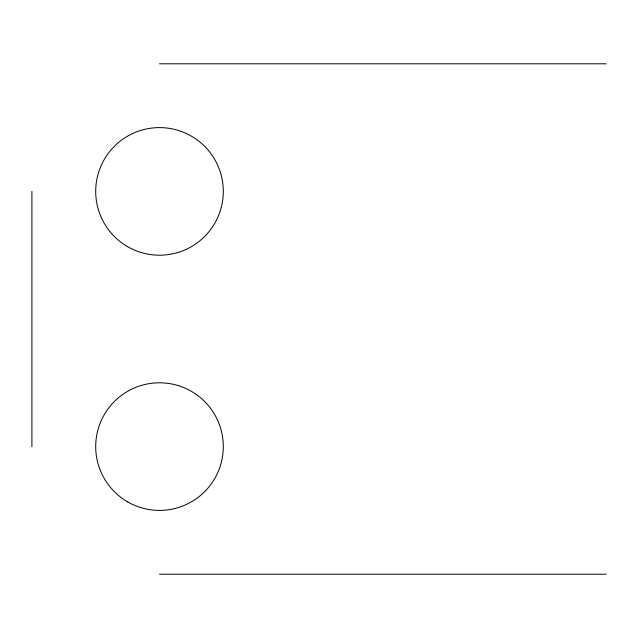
<?xml version="1.0" encoding="UTF-8"?>
<svg xmlns="http://www.w3.org/2000/svg" width="638" height="638" viewBox="0 0 638 638"><rect width="100%" height="100%" fill="white"/><g stroke="black" fill="none" stroke-linecap="round" stroke-linejoin="round"><path stroke-width="0.96" d="M159.5 63.8L606.1 63.8M159.5 574.2L606.1 574.2M31.9 191.4L31.9 446.6M127.6 246.651A63.8 63.8 0 0 0 223.3 191.4A63.8 63.8 0 0 0 127.6 136.149A63.8 63.8 0 0 0 127.6 246.651M127.6 501.851A63.8 63.8 0 0 0 223.3 446.6A63.8 63.8 0 0 0 127.6 391.349A63.8 63.8 0 0 0 127.6 501.851"/></g></svg>
